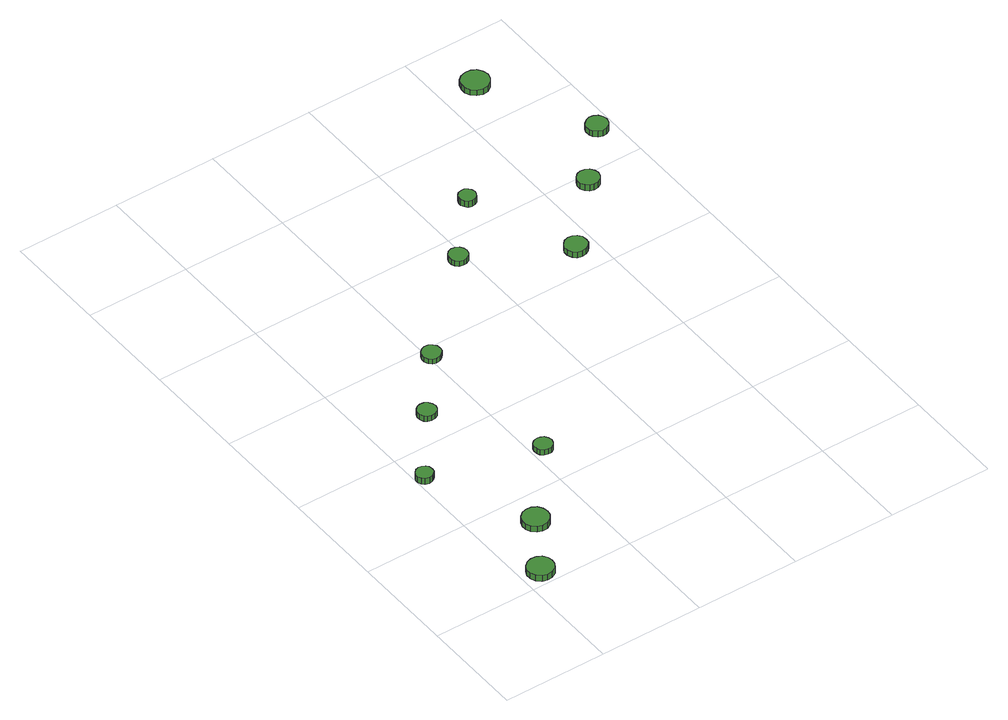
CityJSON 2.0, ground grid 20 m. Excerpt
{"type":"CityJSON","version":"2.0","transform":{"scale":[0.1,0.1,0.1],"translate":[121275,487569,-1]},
"CityObjects":{
"tree1":{"type":"SolitaryVegetationObject","attributes":{"function":"something"},"geometry":[{"type":"MultiSurface","lod":"1","boundaries":[[[0,1,2,3,4,5,6,7,8,9,10,11,12,13,14]],[[15,16,17,18,19,20,21,22,23,24,25,26,27,28,29]],[[0,29,28,1]],[[1,28,27,2]],[[2,27,26,3]],[[3,26,25,4]],[[4,25,24,5]],[[5,24,23,6]],[[6,23,22,7]],[[7,22,21,8]],[[8,21,20,9]],[[9,20,19,10]],[[10,19,18,11]],[[11,18,17,12]],[[12,17,16,13]],[[13,16,15,14]],[[14,15,29,0]]]}]},
"tree2":{"type":"SolitaryVegetationObject","attributes":{"function":"something"},"geometry":[{"type":"MultiSurface","lod":"1","boundaries":[[[30,31,32,33,34,35,36,37,38,39,40,41,42,43,44]],[[45,46,47,48,49,50,51,52,53,54,55,56,57,58,59]],[[30,59,58,31]],[[31,58,57,32]],[[32,57,56,33]],[[33,56,55,34]],[[34,55,54,35]],[[35,54,53,36]],[[36,53,52,37]],[[37,52,51,38]],[[38,51,50,39]],[[39,50,49,40]],[[40,49,48,41]],[[41,48,47,42]],[[42,47,46,43]],[[43,46,45,44]],[[44,45,59,30]]]}]},
"tree3":{"type":"SolitaryVegetationObject","attributes":{"function":"something"},"geometry":[{"type":"MultiSurface","lod":"1","boundaries":[[[60,61,62,63,64,65,66,67,68,69,70,71,72,73,74]],[[75,76,77,78,79,80,81,82,83,84,85,86,87,88,89]],[[60,89,88,61]],[[61,88,87,62]],[[62,87,86,63]],[[63,86,85,64]],[[64,85,84,65]],[[65,84,83,66]],[[66,83,82,67]],[[67,82,81,68]],[[68,81,80,69]],[[69,80,79,70]],[[70,79,78,71]],[[71,78,77,72]],[[72,77,76,73]],[[73,76,75,74]],[[74,75,89,60]]]}]},
"tree4":{"type":"SolitaryVegetationObject","attributes":{"function":"something"},"geometry":[{"type":"MultiSurface","lod":"1","boundaries":[[[90,91,92,93,94,95,96,97,98,99,100,101,102,103,104]],[[105,106,107,108,109,110,111,112,113,114,115,116,117,118,119]],[[90,119,118,91]],[[91,118,117,92]],[[92,117,116,93]],[[93,116,115,94]],[[94,115,114,95]],[[95,114,113,96]],[[96,113,112,97]],[[97,112,111,98]],[[98,111,110,99]],[[99,110,109,100]],[[100,109,108,101]],[[101,108,107,102]],[[102,107,106,103]],[[103,106,105,104]],[[104,105,119,90]]]}]},
"tree5":{"type":"SolitaryVegetationObject","attributes":{"function":"something"},"geometry":[{"type":"MultiSurface","lod":"1","boundaries":[[[120,121,122,123,124,125,126,127,128,129,130,131,132,133,134]],[[135,136,137,138,139,140,141,142,143,144,145,146,147,148,149]],[[120,149,148,121]],[[121,148,147,122]],[[122,147,146,123]],[[123,146,145,124]],[[124,145,144,125]],[[125,144,143,126]],[[126,143,142,127]],[[127,142,141,128]],[[128,141,140,129]],[[129,140,139,130]],[[130,139,138,131]],[[131,138,137,132]],[[132,137,136,133]],[[133,136,135,134]],[[134,135,149,120]]]}]},
"tree6":{"type":"SolitaryVegetationObject","attributes":{"function":"something"},"geometry":[{"type":"MultiSurface","lod":"1","boundaries":[[[150,151,152,153,154,155,156,157,158,159,160,161,162,163,164]],[[165,166,167,168,169,170,171,172,173,174,175,176,177,178,179]],[[150,179,178,151]],[[151,178,177,152]],[[152,177,176,153]],[[153,176,175,154]],[[154,175,174,155]],[[155,174,173,156]],[[156,173,172,157]],[[157,172,171,158]],[[158,171,170,159]],[[159,170,169,160]],[[160,169,168,161]],[[161,168,167,162]],[[162,167,166,163]],[[163,166,165,164]],[[164,165,179,150]]]}]},
"tree7":{"type":"SolitaryVegetationObject","attributes":{"function":"something"},"geometry":[{"type":"MultiSurface","lod":"1","boundaries":[[[180,181,182,183,184,185,186,187,188,189,190,191,192,193,194]],[[195,196,197,198,199,200,201,202,203,204,205,206,207,208,209]],[[180,209,208,181]],[[181,208,207,182]],[[182,207,206,183]],[[183,206,205,184]],[[184,205,204,185]],[[185,204,203,186]],[[186,203,202,187]],[[187,202,201,188]],[[188,201,200,189]],[[189,200,199,190]],[[190,199,198,191]],[[191,198,197,192]],[[192,197,196,193]],[[193,196,195,194]],[[194,195,209,180]]]}]},
"tree8":{"type":"SolitaryVegetationObject","attributes":{"function":"something"},"geometry":[{"type":"MultiSurface","lod":"1","boundaries":[[[210,211,212,213,214,215,216,217,218,219,220,221,222,223,224]],[[225,226,227,228,229,230,231,232,233,234,235,236,237,238,239]],[[210,239,238,211]],[[211,238,237,212]],[[212,237,236,213]],[[213,236,235,214]],[[214,235,234,215]],[[215,234,233,216]],[[216,233,232,217]],[[217,232,231,218]],[[218,231,230,219]],[[219,230,229,220]],[[220,229,228,221]],[[221,228,227,222]],[[222,227,226,223]],[[223,226,225,224]],[[224,225,239,210]]]}]},
"tree9":{"type":"SolitaryVegetationObject","attributes":{"function":"something"},"geometry":[{"type":"MultiSurface","lod":"1","boundaries":[[[240,241,242,243,244,245,246,247,248,249,250,251,252,253,254]],[[255,256,257,258,259,260,261,262,263,264,265,266,267,268,269]],[[240,269,268,241]],[[241,268,267,242]],[[242,267,266,243]],[[243,266,265,244]],[[244,265,264,245]],[[245,264,263,246]],[[246,263,262,247]],[[247,262,261,248]],[[248,261,260,249]],[[249,260,259,250]],[[250,259,258,251]],[[251,258,257,252]],[[252,257,256,253]],[[253,256,255,254]],[[254,255,269,240]]]}]},
"tree10":{"type":"SolitaryVegetationObject","attributes":{"function":"something"},"geometry":[{"type":"MultiSurface","lod":"1","boundaries":[[[270,271,272,273,274,275,276,277,278,279,280,281,282,283,284]],[[285,286,287,288,289,290,291,292,293,294,295,296,297,298,299]],[[270,299,298,271]],[[271,298,297,272]],[[272,297,296,273]],[[273,296,295,274]],[[274,295,294,275]],[[275,294,293,276]],[[276,293,292,277]],[[277,292,291,278]],[[278,291,290,279]],[[279,290,289,280]],[[280,289,288,281]],[[281,288,287,282]],[[282,287,286,283]],[[283,286,285,284]],[[284,285,299,270]]]}]},
"tree11":{"type":"SolitaryVegetationObject","attributes":{"function":"something"},"geometry":[{"type":"MultiSurface","lod":"1","boundaries":[[[300,301,302,303,304,305,306,307,308,309,310,311,312,313,314]],[[315,316,317,318,319,320,321,322,323,324,325,326,327,328,329]],[[300,329,328,301]],[[301,328,327,302]],[[302,327,326,303]],[[303,326,325,304]],[[304,325,324,305]],[[305,324,323,306]],[[306,323,322,307]],[[307,322,321,308]],[[308,321,320,309]],[[309,320,319,310]],[[310,319,318,311]],[[311,318,317,312]],[[312,317,316,313]],[[313,316,315,314]],[[314,315,329,300]]]}]},
"tree12":{"type":"SolitaryVegetationObject","attributes":{"function":"something"},"geometry":[{"type":"MultiSurface","lod":"1","boundaries":[[[330,331,332,333,334,335,336,337,338,339,340,341,342,343,344]],[[345,346,347,348,349,350,351,352,353,354,355,356,357,358,359]],[[330,359,358,331]],[[331,358,357,332]],[[332,357,356,333]],[[333,356,355,334]],[[334,355,354,335]],[[335,354,353,336]],[[336,353,352,337]],[[337,352,351,338]],[[338,351,350,339]],[[339,350,349,340]],[[340,349,348,341]],[[341,348,347,342]],[[342,347,346,343]],[[343,346,345,344]],[[344,345,359,330]]]}]}
},
"vertices":[
[61,30,20],[59,40,20],[53,48,20],[44,53,20],[34,54,20],[24,51,20],[16,44,20],[12,35,20],[12,25,20],[16,15,20],[24,8,20],[34,5,20],[44,6,20],[53,11,20],[59,20,20],[59,20,7],[53,11,7],[44,6,7],[34,5,7],[24,8,7],[16,15,7],[12,25,7],[12,35,7],[16,44,7],[24,51,7],[34,54,7],[44,53,7],[53,48,7],[59,40,7],[61,30,7],
[33,337,19],[32,344,19],[28,349,19],[22,352,19],[16,353,19],[9,351,19],[4,346,19],[1,340,19],[1,334,19],[4,328,19],[9,323,19],[16,321,19],[22,322,19],[28,325,19],[32,330,19],[32,330,6],[28,325,6],[22,322,6],[16,321,6],[9,323,6],[4,328,6],[1,334,6],[1,340,6],[4,346,6],[9,351,6],[16,353,6],[22,352,6],[28,349,6],[32,344,6],[33,337,6],
[128,136,19],[126,146,19],[120,155,19],[111,160,19],[100,161,19],[91,158,19],[83,151,19],[79,141,19],[79,131,19],[83,122,19],[91,115,19],[100,111,19],[111,112,19],[120,118,19],[126,126,19],[126,126,6],[120,118,6],[111,112,6],[100,111,6],[91,115,6],[83,122,6],[79,131,6],[79,141,6],[83,151,6],[91,158,6],[100,161,6],[111,160,6],[120,155,6],[126,146,6],[128,136,6],
[132,464,18],[130,471,18],[126,477,18],[120,481,18],[112,482,18],[105,480,18],[100,475,18],[97,468,18],[97,461,18],[100,454,18],[105,449,18],[112,447,18],[120,448,18],[126,451,18],[130,457,18],[130,457,6],[126,451,6],[120,448,6],[112,447,6],[105,449,6],[100,454,6],[97,461,6],[97,468,6],[100,475,6],[105,480,6],[112,482,6],[120,481,6],[126,477,6],[130,471,6],[132,464,6],
[240,280,18],[238,287,18],[234,293,18],[228,296,18],[221,297,18],[214,295,18],[208,290,18],[206,284,18],[206,276,18],[208,270,18],[214,265,18],[221,263,18],[228,263,18],[234,267,18],[238,273,18],[238,273,7],[234,267,7],[228,263,7],[221,263,7],[214,265,7],[208,270,7],[206,276,7],[206,284,7],[208,290,7],[214,295,7],[221,297,7],[228,296,7],[234,293,7],[238,287,7],[240,280,7],
[224,578,17],[223,586,17],[218,592,17],[212,596,17],[204,597,17],[197,594,17],[191,589,17],[188,582,17],[188,574,17],[191,567,17],[197,562,17],[204,560,17],[212,561,17],[218,565,17],[223,571,17],[223,571,7],[218,565,7],[212,561,7],[204,560,7],[197,562,7],[191,567,7],[188,574,7],[188,582,7],[191,589,7],[197,594,7],[204,597,7],[212,596,7],[218,592,7],[223,586,7],[224,578,7],
[405,752,18],[403,759,18],[399,765,18],[392,769,18],[385,770,18],[377,767,18],[372,762,18],[369,755,18],[369,748,18],[372,741,18],[377,736,18],[385,734,18],[392,734,18],[399,738,18],[403,744,18],[403,744,7],[399,738,7],[392,734,7],[385,734,7],[377,736,7],[372,741,7],[369,748,7],[369,755,7],[372,762,7],[377,767,7],[385,770,7],[392,769,7],[399,765,7],[403,759,7],[405,752,7],
[501,861,21],[499,868,21],[495,873,21],[490,877,21],[483,877,21],[476,875,21],[472,871,21],[469,865,21],[469,858,21],[472,852,21],[476,847,21],[483,845,21],[490,846,21],[495,849,21],[499,855,21],[499,855,8],[495,849,8],[490,846,8],[483,845,8],[476,847,8],[472,852,8],[469,858,8],[469,865,8],[472,871,8],[476,875,8],[483,877,8],[490,877,8],[495,873,8],[499,868,8],[501,861,8],
[583,656,19],[582,665,19],[576,672,19],[569,676,19],[560,677,19],[551,674,19],[545,668,19],[541,660,19],[541,652,19],[545,643,19],[551,637,19],[560,635,19],[569,636,19],[576,640,19],[582,647,19],[582,647,7],[576,640,7],[569,636,7],[560,635,7],[551,637,7],[545,643,7],[541,652,7],[541,660,7],[545,668,7],[551,674,7],[560,677,7],[569,676,7],[576,672,7],[582,665,7],[583,656,7],
[698,780,20],[696,788,20],[691,795,20],[684,799,20],[675,800,20],[667,798,20],[661,792,20],[657,784,20],[657,775,20],[661,768,20],[667,762,20],[675,759,20],[684,760,20],[691,764,20],[696,771,20],[696,771,7],[691,764,7],[684,760,7],[675,759,7],[667,762,7],[661,768,7],[657,775,7],[657,784,7],[661,792,7],[667,798,7],[675,800,7],[684,799,7],[691,795,7],[696,788,7],[698,780,7],
[693,1090,20],[690,1101,20],[684,1110,20],[675,1115,20],[664,1116,20],[653,1113,20],[645,1106,20],[641,1096,20],[641,1085,20],[645,1075,20],[653,1068,20],[664,1064,20],[675,1065,20],[684,1071,20],[690,1080,20],[690,1080,8],[684,1071,8],[675,1065,8],[664,1064,8],[653,1068,8],[645,1075,8],[641,1085,8],[641,1096,8],[645,1106,8],[653,1113,8],[664,1116,8],[675,1115,8],[684,1110,8],[690,1101,8],[693,1090,8],
[789,882,20],[787,890,20],[782,897,20],[775,901,20],[767,902,20],[759,899,20],[752,893,20],[749,886,20],[749,877,20],[752,870,20],[759,864,20],[767,861,20],[775,862,20],[782,866,20],[787,873,20],[787,873,7],[782,866,7],[775,862,7],[767,861,7],[759,864,7],[752,870,7],[749,877,7],[749,886,7],[752,893,7],[759,899,7],[767,902,7],[775,901,7],[782,897,7],[787,890,7],[789,882,7]
]}
